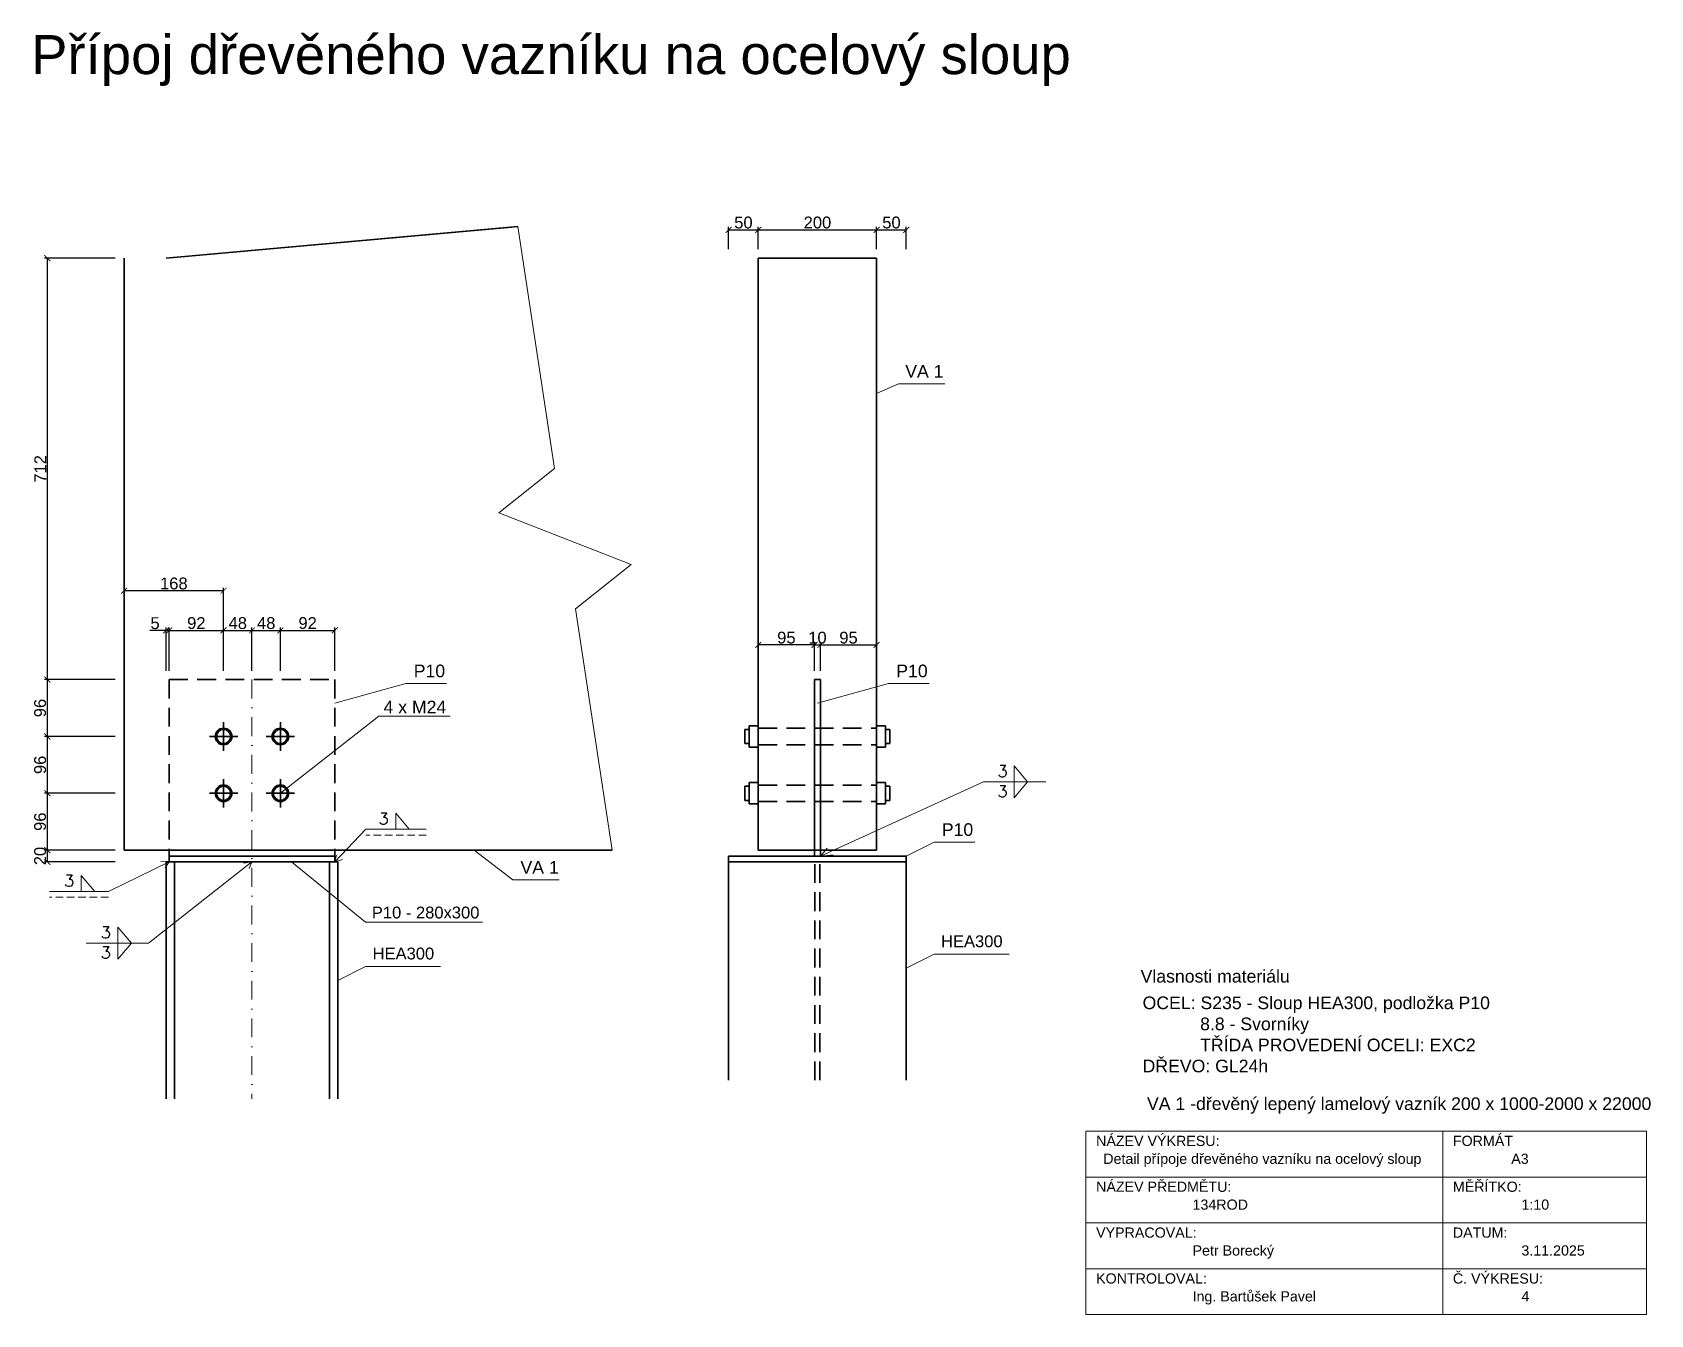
# Model space of a CAD drawing. Header units: millimetres. Extents: x 60091 to 157337, y -34158 to 48031.
# Drawn here: x 146236 to 148970, y 10151 to 12317 of the extents above; entities that cross this region are included whole.
import ezdxf

# ---------------------------------------------------------------- set-up
doc = ezdxf.new("R2010")
doc.units = ezdxf.units.MM
doc.header["$LTSCALE"] = 50
doc.linetypes.add('ČERCHOVANÁ', pattern=[25.4, 12.7, -6.35, 0, -6.35])
doc.linetypes.add('ČÁRKOVANÁ', pattern=[19.05, 12.7, -6.35])
for name, color, linetype, lineweight in [('kotymoje', 4, 'Continuous', 18), ('Kóty', 4, 'Continuous', 18), ('TENKÁ PLNÁ ČÁRA', 7, 'Continuous', 18), ('TENKÁ ČERCHOVANÁ ČÁRA', 60, 'ČERCHOVANÁ', 18), ('Texty', 255, 'Continuous', 13), ('TLUSTA CARKOVANA', 2, 'ČÁRKOVANÁ', 35), ('TLUSTÁ PLNÁ ČÁRA', 2, 'Continuous', 35), ('šrafy', 7, 'Continuous', 13)]:
    doc.layers.add(name, color=color, linetype=linetype, lineweight=lineweight)
doc.styles.add('rez', font='arial.ttf', dxfattribs={"height": 20})
doc.styles.get("Standard").update_dxf_attribs({"font": 'arial.ttf'})
doc.dimstyles.new('koty rez', dxfattribs={"dimtxt": 20, "dimasz": 10, "dimexe": 5, "dimexo": 15, "dimgap": 2, "dimtad": 1, "dimtxsty": 'rez', "dimblk": 'ARCHTICK', "dimcen": 2.5, "dimadec": 0, "dimazin": 0, "dimtfac": 1, "dimtmove": 0, "dimatfit": 3, "dimfxl": 1, "dimarcsym": 0})

# ---------------------------------------------------------------- blocks, each defined once
blk = doc.blocks.new('_ArchTick')
at = {"color": 0, "linetype": 'ByBlock', "const_width": 0.15}
blk.add_lwpolyline([(-0.5, -0.5), (0.5, 0.5)], dxfattribs=at)
blk = doc.blocks.new('*D56')
at = {"layer": 'Defpoints', "color": 0, "transparency": 16777216}
for p in [(146261.8, 10935.7), (146391.4, 10935.7), (146391.4, 10915.7)]:
    blk.add_point(p, dxfattribs=at)
at = {"layer": 'kotymoje', "color": 0, "lineweight": -2, "transparency": 16777216}
for p, q in [((146376.4, 10935.7), (146256.8, 10935.7)), ((146261.8, 10915.7), (146261.8, 10935.7)), ((146376.4, 10915.7), (146256.8, 10915.7))]:
    blk.add_line(p, q, dxfattribs=at)
at = {"layer": 'kotymoje', "color": 0, "lineweight": -2, "transparency": 16777216, "xscale": 10, "yscale": 10, "zscale": 10}
for p, rotation in [((146261.8, 10935.7), 90), ((146261.8, 10915.7), 270)]:
    blk.add_blockref('_ArchTick', p, dxfattribs=dict(at, rotation=rotation))
at = {"layer": 'kotymoje', "color": 0, "transparency": 16777216, "insert": (146249.6, 10925.7), "char_height": 20, "attachment_point": 5, "rotation": 90, "style": 'rez'}
blk.add_mtext('20', dxfattribs=at)
blk = doc.blocks.new('*D58')
at = {"layer": 'Defpoints', "color": 0, "transparency": 16777216}
for p in [(146261.8, 11031.7), (146391.4, 11031.7), (146391.4, 10935.7)]:
    blk.add_point(p, dxfattribs=at)
at = {"layer": 'kotymoje', "color": 0, "lineweight": -2, "transparency": 16777216}
for p, q in [((146376.4, 11031.7), (146256.8, 11031.7)), ((146261.8, 10935.7), (146261.8, 11031.7)), ((146376.4, 10935.7), (146256.8, 10935.7))]:
    blk.add_line(p, q, dxfattribs=at)
at = {"layer": 'kotymoje', "color": 0, "lineweight": -2, "transparency": 16777216, "xscale": 10, "yscale": 10, "zscale": 10}
for p, rotation in [((146261.8, 11031.7), 90), ((146261.8, 10935.7), 270)]:
    blk.add_blockref('_ArchTick', p, dxfattribs=dict(at, rotation=rotation))
at = {"layer": 'kotymoje', "color": 0, "transparency": 16777216, "insert": (146249.6, 10983.7), "char_height": 20, "attachment_point": 5, "rotation": 90, "style": 'rez'}
blk.add_mtext('96', dxfattribs=at)
blk = doc.blocks.new('*D51')
at = {"layer": 'Defpoints', "color": 0, "transparency": 16777216}
for p in [(146261.8, 11127.7), (146391.4, 11127.7), (146391.4, 11031.7)]:
    blk.add_point(p, dxfattribs=at)
at = {"layer": 'kotymoje', "color": 0, "lineweight": -2, "transparency": 16777216}
for p, q in [((146376.4, 11127.7), (146256.8, 11127.7)), ((146261.8, 11031.7), (146261.8, 11127.7)), ((146376.4, 11031.7), (146256.8, 11031.7))]:
    blk.add_line(p, q, dxfattribs=at)
at = {"layer": 'kotymoje', "color": 0, "lineweight": -2, "transparency": 16777216, "xscale": 10, "yscale": 10, "zscale": 10}
for p, rotation in [((146261.8, 11127.7), 90), ((146261.8, 11031.7), 270)]:
    blk.add_blockref('_ArchTick', p, dxfattribs=dict(at, rotation=rotation))
at = {"layer": 'kotymoje', "color": 0, "transparency": 16777216, "insert": (146249.6, 11079.7), "char_height": 20, "attachment_point": 5, "rotation": 90, "style": 'rez'}
blk.add_mtext('96', dxfattribs=at)
blk = doc.blocks.new('*D52')
at = {"layer": 'Defpoints', "color": 0, "transparency": 16777216}
for p in [(146261.8, 11223.7), (146391.4, 11223.7), (146391.4, 11127.7)]:
    blk.add_point(p, dxfattribs=at)
at = {"layer": 'kotymoje', "color": 0, "lineweight": -2, "transparency": 16777216}
for p, q in [((146376.4, 11223.7), (146256.8, 11223.7)), ((146261.8, 11127.7), (146261.8, 11223.7)), ((146376.4, 11127.7), (146256.8, 11127.7))]:
    blk.add_line(p, q, dxfattribs=at)
at = {"layer": 'kotymoje', "color": 0, "lineweight": -2, "transparency": 16777216, "xscale": 10, "yscale": 10, "zscale": 10}
for p, rotation in [((146261.8, 11223.7), 90), ((146261.8, 11127.7), 270)]:
    blk.add_blockref('_ArchTick', p, dxfattribs=dict(at, rotation=rotation))
at = {"layer": 'kotymoje', "color": 0, "transparency": 16777216, "insert": (146249.6, 11175.7), "char_height": 20, "attachment_point": 5, "rotation": 90, "style": 'rez'}
blk.add_mtext('96', dxfattribs=at)
blk = doc.blocks.new('*D53')
at = {"layer": 'Defpoints', "color": 0, "transparency": 16777216}
for p in [(146261.8, 11935.7), (146391.4, 11935.7), (146391.4, 11223.7)]:
    blk.add_point(p, dxfattribs=at)
at = {"layer": 'kotymoje', "color": 0, "lineweight": -2, "transparency": 16777216}
for p, q in [((146376.4, 11935.7), (146256.8, 11935.7)), ((146261.8, 11223.7), (146261.8, 11935.7)), ((146376.4, 11223.7), (146256.8, 11223.7))]:
    blk.add_line(p, q, dxfattribs=at)
at = {"layer": 'kotymoje', "color": 0, "lineweight": -2, "transparency": 16777216, "xscale": 10, "yscale": 10, "zscale": 10}
for p, rotation in [((146261.8, 11935.7), 90), ((146261.8, 11223.7), 270)]:
    blk.add_blockref('_ArchTick', p, dxfattribs=dict(at, rotation=rotation))
at = {"layer": 'kotymoje', "color": 0, "transparency": 16777216, "insert": (146249.8, 11579.7), "char_height": 20, "attachment_point": 5, "rotation": 90, "style": 'rez'}
blk.add_mtext('712', dxfattribs=at)
blk = doc.blocks.new('*D59')
at = {"layer": 'Defpoints', "color": 0, "transparency": 16777216}
for p in [(146467.4, 11306.9), (146462.4, 11223.7), (146467.4, 11223.7)]:
    blk.add_point(p, dxfattribs=at)
at = {"layer": 'kotymoje', "color": 0, "lineweight": -2, "transparency": 16777216}
for p, q in [((146462.4, 11306.9), (146435.1, 11306.9)), ((146462.4, 11238.7), (146462.4, 11311.9)), ((146467.4, 11306.9), (146462.4, 11306.9)), ((146467.4, 11238.7), (146467.4, 11311.9))]:
    blk.add_line(p, q, dxfattribs=at)
at = {"layer": 'kotymoje', "color": 0, "lineweight": -2, "transparency": 16777216, "xscale": 10, "yscale": 10, "zscale": 10, "rotation": 180}
blk.add_blockref('_ArchTick', (146462.4, 11306.9), dxfattribs=at)
at = {"layer": 'kotymoje', "color": 0, "lineweight": -2, "transparency": 16777216, "xscale": 10, "yscale": 10, "zscale": 10}
blk.add_blockref('_ArchTick', (146467.4, 11306.9), dxfattribs=at)
at = {"layer": 'kotymoje', "color": 0, "transparency": 16777216, "insert": (146443.7, 11319), "char_height": 20, "attachment_point": 5, "style": 'rez'}
blk.add_mtext('5', dxfattribs=at)
blk = doc.blocks.new('*D60')
at = {"layer": 'Defpoints', "color": 0, "transparency": 16777216}
for p in [(146559.4, 11306.9), (146467.4, 11223.7), (146559.4, 11223.7)]:
    blk.add_point(p, dxfattribs=at)
at = {"layer": 'kotymoje', "color": 0, "lineweight": -2, "transparency": 16777216}
for p, q in [((146467.4, 11238.7), (146467.4, 11311.9)), ((146467.4, 11306.9), (146559.4, 11306.9)), ((146559.4, 11238.7), (146559.4, 11311.9))]:
    blk.add_line(p, q, dxfattribs=at)
at = {"layer": 'kotymoje', "color": 0, "lineweight": -2, "transparency": 16777216, "xscale": 10, "yscale": 10, "zscale": 10, "rotation": 180}
blk.add_blockref('_ArchTick', (146467.4, 11306.9), dxfattribs=at)
at = {"layer": 'kotymoje', "color": 0, "lineweight": -2, "transparency": 16777216, "xscale": 10, "yscale": 10, "zscale": 10}
blk.add_blockref('_ArchTick', (146559.4, 11306.9), dxfattribs=at)
at = {"layer": 'kotymoje', "color": 0, "transparency": 16777216, "insert": (146513.4, 11319.1), "char_height": 20, "attachment_point": 5, "style": 'rez'}
blk.add_mtext('92', dxfattribs=at)
blk = doc.blocks.new('*D54')
at = {"layer": 'Defpoints', "color": 0, "transparency": 16777216}
for p in [(146607.4, 11306.9), (146559.4, 11223.7), (146607.4, 11223.7)]:
    blk.add_point(p, dxfattribs=at)
at = {"layer": 'kotymoje', "color": 0, "lineweight": -2, "transparency": 16777216}
for p, q in [((146559.4, 11238.7), (146559.4, 11311.9)), ((146559.4, 11306.9), (146607.4, 11306.9)), ((146607.4, 11238.7), (146607.4, 11311.9))]:
    blk.add_line(p, q, dxfattribs=at)
at = {"layer": 'kotymoje', "color": 0, "lineweight": -2, "transparency": 16777216, "xscale": 10, "yscale": 10, "zscale": 10, "rotation": 180}
blk.add_blockref('_ArchTick', (146559.4, 11306.9), dxfattribs=at)
at = {"layer": 'kotymoje', "color": 0, "lineweight": -2, "transparency": 16777216, "xscale": 10, "yscale": 10, "zscale": 10}
blk.add_blockref('_ArchTick', (146607.4, 11306.9), dxfattribs=at)
at = {"layer": 'kotymoje', "color": 0, "transparency": 16777216, "insert": (146583.4, 11319.1), "char_height": 20, "attachment_point": 5, "style": 'rez'}
blk.add_mtext('48', dxfattribs=at)
blk = doc.blocks.new('*D61')
at = {"layer": 'Defpoints', "color": 0, "transparency": 16777216}
for p in [(146747.4, 11306.9), (146655.4, 11223.7), (146747.4, 11223.7)]:
    blk.add_point(p, dxfattribs=at)
at = {"layer": 'kotymoje', "color": 0, "lineweight": -2, "transparency": 16777216}
for p, q in [((146655.4, 11238.7), (146655.4, 11311.9)), ((146655.4, 11306.9), (146747.4, 11306.9)), ((146747.4, 11238.7), (146747.4, 11311.9))]:
    blk.add_line(p, q, dxfattribs=at)
at = {"layer": 'kotymoje', "color": 0, "lineweight": -2, "transparency": 16777216, "xscale": 10, "yscale": 10, "zscale": 10, "rotation": 180}
blk.add_blockref('_ArchTick', (146655.4, 11306.9), dxfattribs=at)
at = {"layer": 'kotymoje', "color": 0, "lineweight": -2, "transparency": 16777216, "xscale": 10, "yscale": 10, "zscale": 10}
blk.add_blockref('_ArchTick', (146747.4, 11306.9), dxfattribs=at)
at = {"layer": 'kotymoje', "color": 0, "transparency": 16777216, "insert": (146701.4, 11319.1), "char_height": 20, "attachment_point": 5, "style": 'rez'}
blk.add_mtext('92', dxfattribs=at)
blk = doc.blocks.new('*D62')
at = {"layer": 'Defpoints', "color": 0, "transparency": 16777216}
for p in [(147462.4, 11282.3), (147462.4, 11223.7), (147557.4, 11223.7)]:
    blk.add_point(p, dxfattribs=at)
at = {"layer": 'kotymoje', "color": 0, "lineweight": -2, "transparency": 16777216}
for p, q in [((147462.4, 11238.7), (147462.4, 11287.3)), ((147557.4, 11282.3), (147462.4, 11282.3)), ((147557.4, 11238.7), (147557.4, 11287.3))]:
    blk.add_line(p, q, dxfattribs=at)
at = {"layer": 'kotymoje', "color": 0, "lineweight": -2, "transparency": 16777216, "xscale": 10, "yscale": 10, "zscale": 10, "rotation": 180}
blk.add_blockref('_ArchTick', (147462.4, 11282.3), dxfattribs=at)
at = {"layer": 'kotymoje', "color": 0, "lineweight": -2, "transparency": 16777216, "xscale": 10, "yscale": 10, "zscale": 10}
blk.add_blockref('_ArchTick', (147557.4, 11282.3), dxfattribs=at)
at = {"layer": 'kotymoje', "color": 0, "transparency": 16777216, "insert": (147509.9, 11294.5), "char_height": 20, "attachment_point": 5, "style": 'rez'}
blk.add_mtext('95', dxfattribs=at)
blk = doc.blocks.new('*D63')
at = {"layer": 'Defpoints', "color": 0, "transparency": 16777216}
for p in [(147567.4, 11282.3), (147557.4, 11223.7), (147567.4, 11223.7)]:
    blk.add_point(p, dxfattribs=at)
at = {"layer": 'kotymoje', "color": 0, "lineweight": -2, "transparency": 16777216}
for p, q in [((147557.4, 11238.7), (147557.4, 11287.3)), ((147557.4, 11282.3), (147567.4, 11282.3)), ((147567.4, 11238.7), (147567.4, 11287.3))]:
    blk.add_line(p, q, dxfattribs=at)
at = {"layer": 'kotymoje', "color": 0, "lineweight": -2, "transparency": 16777216, "xscale": 10, "yscale": 10, "zscale": 10, "rotation": 180}
blk.add_blockref('_ArchTick', (147557.4, 11282.3), dxfattribs=at)
at = {"layer": 'kotymoje', "color": 0, "lineweight": -2, "transparency": 16777216, "xscale": 10, "yscale": 10, "zscale": 10}
blk.add_blockref('_ArchTick', (147567.4, 11282.3), dxfattribs=at)
at = {"layer": 'kotymoje', "color": 0, "transparency": 16777216, "insert": (147562.4, 11294.5), "char_height": 20, "attachment_point": 5, "style": 'rez'}
blk.add_mtext('10', dxfattribs=at)
blk = doc.blocks.new('*D64')
at = {"layer": 'Defpoints', "color": 0, "transparency": 16777216}
for p in [(147662.4, 11282.3), (147567.4, 11223.7), (147662.4, 11223.7)]:
    blk.add_point(p, dxfattribs=at)
at = {"layer": 'kotymoje', "color": 0, "lineweight": -2, "transparency": 16777216}
for p, q in [((147567.4, 11238.7), (147567.4, 11287.3)), ((147567.4, 11282.3), (147662.4, 11282.3)), ((147662.4, 11238.7), (147662.4, 11287.3))]:
    blk.add_line(p, q, dxfattribs=at)
at = {"layer": 'kotymoje', "color": 0, "lineweight": -2, "transparency": 16777216, "xscale": 10, "yscale": 10, "zscale": 10, "rotation": 180}
blk.add_blockref('_ArchTick', (147567.4, 11282.3), dxfattribs=at)
at = {"layer": 'kotymoje', "color": 0, "lineweight": -2, "transparency": 16777216, "xscale": 10, "yscale": 10, "zscale": 10}
blk.add_blockref('_ArchTick', (147662.4, 11282.3), dxfattribs=at)
at = {"layer": 'kotymoje', "color": 0, "transparency": 16777216, "insert": (147614.9, 11294.5), "char_height": 20, "attachment_point": 5, "style": 'rez'}
blk.add_mtext('95', dxfattribs=at)
blk = doc.blocks.new('*D55')
at = {"layer": 'Defpoints', "color": 0, "transparency": 16777216}
for p in [(147462.4, 11983.5), (147412.4, 11935.7), (147462.4, 11935.7)]:
    blk.add_point(p, dxfattribs=at)
at = {"layer": 'kotymoje', "color": 0, "lineweight": -2, "transparency": 16777216}
for p, q in [((147412.4, 11950.7), (147412.4, 11988.5)), ((147412.4, 11983.5), (147462.4, 11983.5)), ((147462.4, 11950.7), (147462.4, 11988.5))]:
    blk.add_line(p, q, dxfattribs=at)
at = {"layer": 'kotymoje', "color": 0, "lineweight": -2, "transparency": 16777216, "xscale": 10, "yscale": 10, "zscale": 10, "rotation": 180}
blk.add_blockref('_ArchTick', (147412.4, 11983.5), dxfattribs=at)
at = {"layer": 'kotymoje', "color": 0, "lineweight": -2, "transparency": 16777216, "xscale": 10, "yscale": 10, "zscale": 10}
blk.add_blockref('_ArchTick', (147462.4, 11983.5), dxfattribs=at)
at = {"layer": 'kotymoje', "color": 0, "transparency": 16777216, "insert": (147437.4, 11995.7), "char_height": 20, "attachment_point": 5, "style": 'rez'}
blk.add_mtext('50', dxfattribs=at)
blk = doc.blocks.new('*D65')
at = {"layer": 'Defpoints', "color": 0, "transparency": 16777216}
for p in [(147662.4, 11983.5), (147462.4, 11935.7), (147662.4, 11935.7)]:
    blk.add_point(p, dxfattribs=at)
at = {"layer": 'kotymoje', "color": 0, "lineweight": -2, "transparency": 16777216}
for p, q in [((147462.4, 11950.7), (147462.4, 11988.5)), ((147462.4, 11983.5), (147662.4, 11983.5)), ((147662.4, 11950.7), (147662.4, 11988.5))]:
    blk.add_line(p, q, dxfattribs=at)
at = {"layer": 'kotymoje', "color": 0, "lineweight": -2, "transparency": 16777216, "xscale": 10, "yscale": 10, "zscale": 10, "rotation": 180}
blk.add_blockref('_ArchTick', (147462.4, 11983.5), dxfattribs=at)
at = {"layer": 'kotymoje', "color": 0, "lineweight": -2, "transparency": 16777216, "xscale": 10, "yscale": 10, "zscale": 10}
blk.add_blockref('_ArchTick', (147662.4, 11983.5), dxfattribs=at)
at = {"layer": 'kotymoje', "color": 0, "transparency": 16777216, "insert": (147562.4, 11995.7), "char_height": 20, "attachment_point": 5, "style": 'rez'}
blk.add_mtext('200', dxfattribs=at)
blk = doc.blocks.new('*D57')
at = {"layer": 'Defpoints', "color": 0, "transparency": 16777216}
for p in [(147712.4, 11983.5), (147662.4, 11935.7), (147712.4, 11935.7)]:
    blk.add_point(p, dxfattribs=at)
at = {"layer": 'kotymoje', "color": 0, "lineweight": -2, "transparency": 16777216}
for p, q in [((147662.4, 11950.7), (147662.4, 11988.5)), ((147662.4, 11983.5), (147712.4, 11983.5)), ((147712.4, 11950.7), (147712.4, 11988.5))]:
    blk.add_line(p, q, dxfattribs=at)
at = {"layer": 'kotymoje', "color": 0, "lineweight": -2, "transparency": 16777216, "xscale": 10, "yscale": 10, "zscale": 10, "rotation": 180}
blk.add_blockref('_ArchTick', (147662.4, 11983.5), dxfattribs=at)
at = {"layer": 'kotymoje', "color": 0, "lineweight": -2, "transparency": 16777216, "xscale": 10, "yscale": 10, "zscale": 10}
blk.add_blockref('_ArchTick', (147712.4, 11983.5), dxfattribs=at)
at = {"layer": 'kotymoje', "color": 0, "transparency": 16777216, "insert": (147687.4, 11995.7), "char_height": 20, "attachment_point": 5, "style": 'rez'}
blk.add_mtext('50', dxfattribs=at)
blk = doc.blocks.new('*D66')
at = {"layer": 'Defpoints', "color": 0, "transparency": 16777216}
for p in [(146391.4, 11373.8), (146391.4, 11306.9), (146559.4, 11275.3)]:
    blk.add_point(p, dxfattribs=at)
at = {"layer": 'Kóty', "color": 0, "lineweight": -2, "transparency": 16777216}
for p, q in [((146391.4, 11321.9), (146391.4, 11378.8)), ((146559.4, 11373.8), (146391.4, 11373.8)), ((146559.4, 11290.3), (146559.4, 11378.8))]:
    blk.add_line(p, q, dxfattribs=at)
at = {"layer": 'Kóty', "color": 0, "lineweight": -2, "transparency": 16777216, "xscale": 10, "yscale": 10, "zscale": 10, "rotation": 180}
blk.add_blockref('_ArchTick', (146391.4, 11373.8), dxfattribs=at)
at = {"layer": 'Kóty', "color": 0, "lineweight": -2, "transparency": 16777216, "xscale": 10, "yscale": 10, "zscale": 10}
blk.add_blockref('_ArchTick', (146559.4, 11373.8), dxfattribs=at)
at = {"layer": 'Kóty', "color": 0, "transparency": 16777216, "insert": (146475.4, 11386), "char_height": 20, "attachment_point": 5, "style": 'rez'}
blk.add_mtext('168', dxfattribs=at)
blk = doc.blocks.new('*D67')
at = {"layer": 'Defpoints', "color": 0, "transparency": 16777216}
for p in [(146655.4, 11306.9), (146607.4, 11223.7), (146655.4, 11223.7)]:
    blk.add_point(p, dxfattribs=at)
at = {"layer": 'Kóty', "color": 0, "lineweight": -2, "transparency": 16777216}
for p, q in [((146607.4, 11238.7), (146607.4, 11311.9)), ((146607.4, 11306.9), (146655.4, 11306.9)), ((146655.4, 11238.7), (146655.4, 11311.9))]:
    blk.add_line(p, q, dxfattribs=at)
at = {"layer": 'Kóty', "color": 0, "lineweight": -2, "transparency": 16777216, "xscale": 10, "yscale": 10, "zscale": 10, "rotation": 180}
blk.add_blockref('_ArchTick', (146607.4, 11306.9), dxfattribs=at)
at = {"layer": 'Kóty', "color": 0, "lineweight": -2, "transparency": 16777216, "xscale": 10, "yscale": 10, "zscale": 10}
blk.add_blockref('_ArchTick', (146655.4, 11306.9), dxfattribs=at)
at = {"layer": 'Kóty', "color": 0, "transparency": 16777216, "insert": (146631.4, 11319.1), "char_height": 20, "attachment_point": 5, "style": 'rez'}
blk.add_mtext('48', dxfattribs=at)

msp = doc.modelspace()

# ---------------------------------------------------------------- linework, layer by layer
at = {"layer": 'Kóty'}
msp.add_lwpolyline([(148962.686, 10151.089), (148015.838, 10151.089), (148015.838, 10460.966), (148962.686, 10460.966)], close=True, dxfattribs=at)
for points in [[(148618.377, 10460.966), (148618.377, 10151.089)], [(148015.838, 10383.497), (148962.686, 10383.497)], [(148015.838, 10306.027), (148962.686, 10306.027)], [(148015.838, 10228.558), (148962.686, 10228.558)]]:
    msp.add_lwpolyline(points, dxfattribs=at)
at = {"layer": 'TENKÁ PLNÁ ČÁRA'}
for p, q in [((147118.048, 11580.521), (147056.338, 11988.986)), ((147118.048, 11580.521), (147104.604, 11669.512)), ((147024.255, 11505.67), (147118.048, 11580.521)), ((147247.695, 11418.066), (147024.255, 11505.67)), ((147247.695, 11418.066), (147153.901, 11343.214)), ((147153.901, 11343.214), (147167.345, 11254.224)), ((147153.901, 11343.214), (147215.469, 10935.692))]:
    msp.add_line(p, q, dxfattribs=at)
at = {"layer": 'TENKÁ ČERCHOVANÁ ČÁRA', "ltscale": 0.05}
msp.add_line((146607.371, 11223.692), (146607.371, 10515.692), dxfattribs=at)
at = {"layer": 'Texty'}
for p, q in [((146867.432, 11217.389), (146747.371, 11183.692)), ((146867.432, 11217.389), (146936.143, 11217.389)), ((147682.432, 11217.389), (147562.371, 11183.692)), ((147682.432, 11217.389), (147751.143, 11217.389)), ((146821.87, 11161.861), (146655.371, 11031.692)), ((146821.87, 11161.861), (146942.159, 11161.861)), ((147894.469, 11051.162), (147894.469, 11078.206)), ((147894.469, 11078.206), (147917.336, 11051.162)), ((147567.371, 10925.692), (147842.897, 11051.162)), ((147842.897, 11051.162), (147947.912, 11051.162)), ((147894.469, 11051.162), (147894.469, 11024.118)), ((147894.469, 11024.118), (147917.336, 11051.162)), ((146850.079, 10997.941), (146850.079, 10970.896)), ((146850.079, 10997.941), (146872.946, 10970.896)), ((146747.371, 10915.692), (146799.686, 10970.896)), ((146901.652, 10970.896), (146799.686, 10970.896)), ((147047.689, 10885.562), (146982.755, 10935.692)), ((147759.307, 10949.389), (147712.371, 10925.692)), ((147759.307, 10949.389), (147828.018, 10949.389)), ((146467.371, 10915.692), (146364.801, 10866.033)), ((146607.371, 10915.692), (146432.493, 10778.74)), ((146467.371, 10915.692), (146453.626, 10916.355)), ((146467.371, 10915.692), (146460.635, 10905.899)), ((146607.371, 10915.692), (146593.798, 10913.428)), ((146607.371, 10915.692), (146602.862, 10904.694)), ((146799.307, 10814.022), (146674.398, 10915.692)), ((146747.371, 10915.692), (146750.21, 10927.234)), ((146747.371, 10915.692), (146760.463, 10919.931)), ((146318.933, 10893.077), (146318.933, 10866.033)), ((146318.933, 10893.077), (146341.8, 10866.033)), ((147047.689, 10885.562), (147126.175, 10885.562)), ((146364.801, 10866.033), (146265.489, 10866.033)), ((146380.921, 10805.784), (146380.921, 10751.696)), ((146380.921, 10805.784), (146403.788, 10778.74)), ((146799.307, 10814.022), (146996.925, 10814.022)), ((146432.493, 10778.74), (146327.477, 10778.74)), ((146380.921, 10751.696), (146403.788, 10778.74)), ((147759.307, 10760.073), (147712.371, 10736.376)), ((147759.307, 10760.073), (147886.025, 10760.073)), ((146799.307, 10739.389), (146752.371, 10715.692)), ((146799.307, 10739.389), (146926.025, 10739.389))]:
    msp.add_line(p, q, dxfattribs=at)
at = {"layer": 'Texty', "linetype": 'ČÁRKOVANÁ', "ltscale": 0.02}
for p, q in [((146901.652, 10960.918), (146799.686, 10960.918)), ((146364.801, 10856.054), (146265.489, 10856.054))]:
    msp.add_line(p, q, dxfattribs=at)
at = {"layer": 'TLUSTA CARKOVANA', "ltscale": 0.05}
for p, q in [((146467.371, 11223.692), (146747.371, 11223.692)), ((146467.371, 11223.692), (146467.371, 10935.692)), ((146747.371, 11223.692), (146747.371, 10935.692)), ((147462.371, 11141.692), (147662.371, 11141.692)), ((147462.371, 11113.692), (147662.371, 11113.692)), ((147462.371, 11045.692), (147662.371, 11045.692)), ((147462.371, 11017.692), (147662.371, 11017.692)), ((147558.121, 10547.061), (147558.121, 10915.692)), ((147566.621, 10547.061), (147566.621, 10915.692))]:
    msp.add_line(p, q, dxfattribs=at)
at = {"layer": 'TLUSTÁ PLNÁ ČÁRA'}
for p, q in [((146462.371, 11935.692), (147056.338, 11988.986)), ((146462.371, 11935.692), (147045.836, 11988.044)), ((146391.371, 10935.692), (146391.371, 11935.692)), ((147462.371, 11935.692), (147462.371, 10935.692)), ((147662.371, 11935.692), (147462.371, 11935.692)), ((147662.371, 10935.692), (147662.371, 11935.692)), ((147557.371, 11223.692), (147567.371, 11223.692)), ((147557.371, 10925.692), (147557.371, 11223.692)), ((147567.371, 10925.692), (147567.371, 11223.692)), ((146559.371, 11151.692), (146559.371, 11103.692)), ((146655.371, 11151.692), (146655.371, 11103.692)), ((146583.371, 11127.692), (146535.371, 11127.692)), ((146631.371, 11127.692), (146679.371, 11127.692)), ((147439.871, 11139.692), (147447.371, 11139.692)), ((147439.871, 11139.692), (147439.871, 11115.692)), ((147447.371, 11127.692), (147447.371, 11145.692)), ((147447.371, 11145.692), (147462.371, 11145.692)), ((147447.371, 11141.692), (147447.371, 11113.692)), ((147447.371, 11127.692), (147447.371, 11109.692)), ((147462.371, 11141.692), (147462.371, 11113.692)), ((147677.371, 11145.692), (147662.371, 11145.692)), ((147677.371, 11127.692), (147677.371, 11145.692)), ((147677.371, 11141.692), (147677.371, 11113.692)), ((147684.871, 11139.692), (147677.371, 11139.692)), ((147677.371, 11127.692), (147677.371, 11109.692)), ((147684.871, 11139.692), (147684.871, 11115.692)), ((147439.871, 11115.692), (147447.371, 11115.692)), ((147447.371, 11109.692), (147462.371, 11109.692)), ((147677.371, 11109.692), (147662.371, 11109.692)), ((147684.871, 11115.692), (147677.371, 11115.692)), ((146559.371, 11055.692), (146559.371, 11007.692)), ((146655.371, 11055.692), (146655.371, 11007.692)), ((147439.871, 11043.692), (147447.371, 11043.692)), ((147439.871, 11043.692), (147439.871, 11019.692)), ((147447.371, 11031.692), (147447.371, 11049.692)), ((147447.371, 11049.692), (147462.371, 11049.692)), ((147447.371, 11045.692), (147447.371, 11017.692)), ((147462.371, 11045.692), (147462.371, 11017.692)), ((147677.371, 11049.692), (147662.371, 11049.692)), ((147677.371, 11031.692), (147677.371, 11049.692)), ((147677.371, 11045.692), (147677.371, 11017.692)), ((147684.871, 11043.692), (147677.371, 11043.692)), ((147684.871, 11043.692), (147684.871, 11019.692)), ((146583.371, 11031.692), (146535.371, 11031.692)), ((146631.371, 11031.692), (146679.371, 11031.692)), ((147439.871, 11019.692), (147447.371, 11019.692)), ((147447.371, 11031.692), (147447.371, 11013.692)), ((147677.371, 11031.692), (147677.371, 11013.692)), ((147684.871, 11019.692), (147677.371, 11019.692)), ((147447.371, 11013.692), (147462.371, 11013.692)), ((147677.371, 11013.692), (147662.371, 11013.692)), ((146391.371, 10935.692), (147215.469, 10935.692)), ((146462.371, 10935.692), (146467.371, 10935.692)), ((146467.371, 10935.692), (146467.371, 10915.692)), ((146747.371, 10915.692), (146747.371, 10935.692)), ((146752.371, 10935.692), (146747.371, 10935.692)), ((147462.371, 10935.692), (147662.371, 10935.692)), ((147562.371, 10935.692), (147462.371, 10935.692)), ((147562.371, 10935.692), (147557.371, 10935.692)), ((147562.371, 10935.692), (147662.371, 10935.692)), ((147562.371, 10935.692), (147567.371, 10935.692)), ((146462.371, 10515.692), (146462.371, 10915.692)), ((146462.371, 10915.692), (146752.371, 10915.692)), ((146467.371, 10925.692), (146747.371, 10925.692)), ((146467.371, 10915.692), (146747.371, 10915.692)), ((146476.371, 10515.692), (146476.371, 10915.692)), ((146738.371, 10915.692), (146738.371, 10515.692)), ((146747.371, 10915.692), (146752.371, 10915.692)), ((146752.371, 10915.692), (146752.371, 10515.692)), ((147412.371, 10925.692), (147412.371, 10547.061)), ((147412.371, 10925.692), (147712.371, 10925.692)), ((147412.371, 10915.692), (147712.371, 10915.692)), ((147712.371, 10925.692), (147712.371, 10547.061))]:
    msp.add_line(p, q, dxfattribs=at)
for centre, radius in [((146559.371, 11127.692), 14), ((146559.371, 11127.692), 12), ((146655.371, 11127.692), 14), ((146655.371, 11127.692), 12), ((146559.371, 11031.692), 14), ((146559.371, 11031.692), 12), ((146655.371, 11031.692), 14), ((146655.371, 11031.692), 12)]:
    msp.add_circle(centre, radius, dxfattribs=at)
at = {"layer": 'šrafy'}
for p, q in [((147699.041, 11723.526), (147662.371, 11706.816)), ((147777.527, 11723.526), (147699.041, 11723.526)), ((147567.371, 10925.692), (147579.011, 10938.796)), ((147567.371, 10925.692), (147588.984, 10927.904))]:
    msp.add_line(p, q, dxfattribs=at)

# ---------------------------------------------------------------- texts
at = {"layer": 'Kóty', "color": 1, "insert": (148108.2, 10733.335), "char_height": 21.34106, "attachment_point": 1}
msp.add_mtext_dynamic_manual_height_columns('Vlasnosti materiálu', width=742.62921, gutter_width=2.668, heights=[0], dxfattribs=at)
at = {"layer": 'TENKÁ PLNÁ ČÁRA', "attachment_point": 1}
for s, width, gutter_width, heights, insert, char_height in [('\\A1;Přípoj dřevěného vazníku na ocelový sloup', 3551.59069, 8.242, [953.951], (146234.355, 12312.381), 65.93237), ('\\A1;\\pxi-3,l4,t4;VA 1 ', 1149.58261, 2.668, [308.776], (147689.365, 11755.21), 21.34106), ('\\A1;\\pxi-3,l4,t4;OCEL: S235 - Sloup HEA300, podložka P10\\P^I    8.8 - Svorníky\\P^I    TŘÍDA PROVEDENÍ OCELI: EXC2\\PDŘEVO: GL24h', 1149.58261, 2.668, [308.776], (148090.213, 10688.453), 21.34106), ('\\A1;\\pxi-3,l4,t4;VA 1 -dřevěný lepený lamelový vazník 200 x 1000-2000 x 22000\\P\\pi0,l0,tz; ', 1149.58261, 2.668, [308.776], (148097.656, 10518.13), 21.34106), ('\\pxi-3,l4,t4;NÁZEV VÝKRESU:', 345.43285, 2.152, [0], (148015.838, 10453.219), 17.21542), ('\\pxi-3,l4,t4;FORMÁT ', 345.43285, 2.152, [0], (148618.377, 10453.219), 17.21542), ('Detail přípoje dřevěného vazníku na ocelový sloup', 687.31795, 2.152, [35.108], (148045.129, 10423.004), 17.21542), ('A{\\fArial|b0|i0|c238|p34;3}', 345.43285, 2.152, [0], (148734.19, 10423.004), 17.21542), ('\\pxi-3,l4,t4;NÁZEV PŘEDMĚTU:', 345.43285, 2.152, [0], (148015.838, 10375.75), 17.21542), ('\\pxi-3,l4,t4;MĚŘÍTKO: ^I', 345.43285, 2.152, [0], (148618.377, 10375.75), 17.21542), ('\\pxi-3,l4,t4;134ROD', 345.43285, 2.152, [0], (148178.74, 10345.535), 17.21542), ('\\pxi-3,l4,t4;1:10', 345.43285, 2.152, [0], (148734.19, 10345.535), 17.21542), ('\\pxi-3,l4,t4;VYPRACOVAL:', 345.43285, 2.152, [0], (148015.838, 10298.281), 17.21542), ('\\pxi-3,l4,t4;DATUM: ^I^I', 345.43285, 2.152, [0], (148618.377, 10298.281), 17.21542), ('\\pxi-3,l4,t4;Petr Borecký', 345.43285, 2.152, [0], (148178.74, 10268.066), 17.21542), ('\\pxi-3,l4,t4;3.11.2025', 345.43285, 2.152, [0], (148734.19, 10268.066), 17.21542), ('\\pxi-3,l4,t4;Č. VÝKRESU:^I', 345.43285, 2.152, [0], (148618.377, 10220.811), 17.21542), ('\\pxi-3,l4,t4;KONTROLOVAL:', 345.43285, 2.152, [0], (148015.838, 10220.811), 17.21542), ('\\pxi-3,l4,t4;Ing. {\\fArial|b0|i0|c238|p34;Bartůšek Pavel}', 345.43285, 2.152, [0], (148178.74, 10190.596), 17.21542), ('\\pxi-3,l4,t4;4', 345.43285, 2.152, [0], (148734.19, 10190.596), 17.21542)]:
    msp.add_mtext_dynamic_manual_height_columns(s, width=width, gutter_width=gutter_width, heights=heights, dxfattribs=dict(at, insert=insert, char_height=char_height))
at = {"layer": 'Texty', "char_height": 21.34106, "attachment_point": 1}
for s, insert in [('\\A1;\\pxi-3,l4,t4;P10', (146859.211, 11249.072)), ('\\A1;\\pxi-3,l4,t4;P10', (147674.211, 11249.072)), ('\\A1;\\pxi-3,l4,t4;4 x M24', (146808.191, 11188.085)), ('\\A1;\\pxi-3,l4,t4;P10', (147751.086, 10981.072)), ('\\A1;\\pxi-3,l4,t4;VA 1 ', (147039.469, 10917.246))]:
    msp.add_mtext_dynamic_manual_height_columns(s, width=1149.58261, gutter_width=2.668, heights=[308.776], dxfattribs=dict(at, insert=insert))
at = {"layer": 'Texty', "char_height": 20, "attachment_point": 1, "style": 'rez'}
for s, width, gutter_width, heights, insert in [('{\\Fromans|c0;3}', 193.12271, 12.5, [0], (147866.48, 11079.157)), ('{\\Fromans|c0;3}', 193.12271, 12.5, [0], (147866.48, 11045.148)), ('{\\Fromans|c0;3}', 193.12271, 12.5, [0], (146821.155, 10998.891)), ('{\\Fromans|c0;3}', 193.12271, 12.5, [0], (146290.009, 10894.028)), ('\\A1;\\pxi-3,l4,t4;P10 - 280x300', 1149.58261, 2.668, [308.776], (146789.784, 10840.302)), ('{\\Fromans|c0;3}', 193.12271, 12.5, [0], (146351.997, 10806.735)), ('{\\Fromans|c0;3}', 193.12271, 12.5, [0], (146351.997, 10772.726)), ('\\A1;\\pxi-3,l4,t4;HEA300', 1149.58261, 2.668, [308.776], (146791.086, 10771.072)), ('\\A1;\\pxi-3,l4,t4;HEA300', 1149.58261, 2.668, [308.776], (147751.086, 10791.757))]:
    msp.add_mtext_dynamic_manual_height_columns(s, width=width, gutter_width=gutter_width, heights=heights, dxfattribs=dict(at, insert=insert))

# ---------------------------------------------------------------- dimensions: what is measured, and where the dimension line sits
at = {"layer": 'kotymoje'}
for base, p1, p2, picture, middle in [((147462.371, 11983.48), (147412.371, 11935.692), (147462.371, 11935.692), '*D55', (147437.371, 11995.692)), ((147662.371, 11983.48), (147462.371, 11935.692), (147662.371, 11935.692), '*D65', (147562.371, 11995.692)), ((147462.371, 11282.274), (147557.371, 11223.692), (147462.371, 11223.692), '*D62', (147509.871, 11294.485)), ((147662.371, 11282.274), (147567.371, 11223.692), (147662.371, 11223.692), '*D64', (147614.871, 11294.485))]:
    dim = msp.add_linear_dim(base=base, p1=p1, p2=p2, dimstyle='koty rez', dxfattribs=at)
    dim.commit()
    dim.dimension.update_dxf_attribs({"geometry": picture, "text_midpoint": middle})
for base, p1, p2, picture, middle in [((147712.371, 11983.48), (147662.371, 11935.692), (147712.371, 11935.692), '*D57', (147687.371, 11995.692)), ((146559.371, 11306.923), (146467.371, 11223.692), (146559.371, 11223.692), '*D60', (146513.371, 11319.134)), ((146607.371, 11306.923), (146559.371, 11223.692), (146607.371, 11223.692), '*D54', (146583.371, 11319.134)), ((146747.371, 11306.923), (146655.371, 11223.692), (146747.371, 11223.692), '*D61', (146701.371, 11319.134))]:
    dim = msp.add_linear_dim(base=base, p1=p1, p2=p2, dimstyle='koty rez', override={"dimtmove": 1}, dxfattribs=at)
    dim.commit()
    dim.dimension.update_dxf_attribs({"geometry": picture, "text_midpoint": middle})
for base, p1, p2, picture, middle in [((146261.81, 11935.692), (146391.371, 11223.692), (146391.371, 11935.692), '*D53', (146249.769, 11579.692)), ((146261.81, 11223.692), (146391.371, 11127.692), (146391.371, 11223.692), '*D52', (146249.599, 11175.692)), ((146261.81, 11127.692), (146391.371, 11031.692), (146391.371, 11127.692), '*D51', (146249.599, 11079.692)), ((146261.81, 11031.692), (146391.371, 10935.692), (146391.371, 11031.692), '*D58', (146249.599, 10983.692))]:
    dim = msp.add_linear_dim(base=base, p1=p1, p2=p2, angle=90, dimstyle='koty rez', override={"dimtmove": 1}, dxfattribs=at)
    dim.commit()
    dim.dimension.update_dxf_attribs({"geometry": picture, "text_midpoint": middle})
for base, p1, p2, picture, middle in [((146467.371, 11306.869), (146462.371, 11223.692), (146467.371, 11223.692), '*D59', (146443.741, 11306.869)), ((147567.371, 11282.274), (147557.371, 11223.692), (147567.371, 11223.692), '*D63', (147562.371, 11282.274))]:
    dim = msp.add_linear_dim(base=base, p1=p1, p2=p2, dimstyle='koty rez', dxfattribs=at)
    dim.commit()
    dim.dimension.update_dxf_attribs({"geometry": picture, "text_midpoint": middle, "dimtype": 160})
dim = msp.add_linear_dim(base=(146261.81, 10935.692), p1=(146391.371, 10915.692), p2=(146391.371, 10935.692), angle=90, dimstyle='koty rez', dxfattribs=at)
dim.commit()
dim.dimension.update_dxf_attribs({"geometry": '*D56', "text_midpoint": (146261.81, 10925.692), "dimtype": 160})
at = {"layer": 'Kóty'}
for base, p1, p2, picture, middle in [((146391.371, 11373.828), (146559.371, 11275.307), (146391.371, 11306.923), '*D66', (146475.371, 11386.039)), ((146655.371, 11306.923), (146607.371, 11223.692), (146655.371, 11223.692), '*D67', (146631.371, 11319.134))]:
    dim = msp.add_linear_dim(base=base, p1=p1, p2=p2, dimstyle='koty rez', dxfattribs=at)
    dim.commit()
    dim.dimension.update_dxf_attribs({"geometry": picture, "text_midpoint": middle})

doc.saveas('drawing.dxf')
